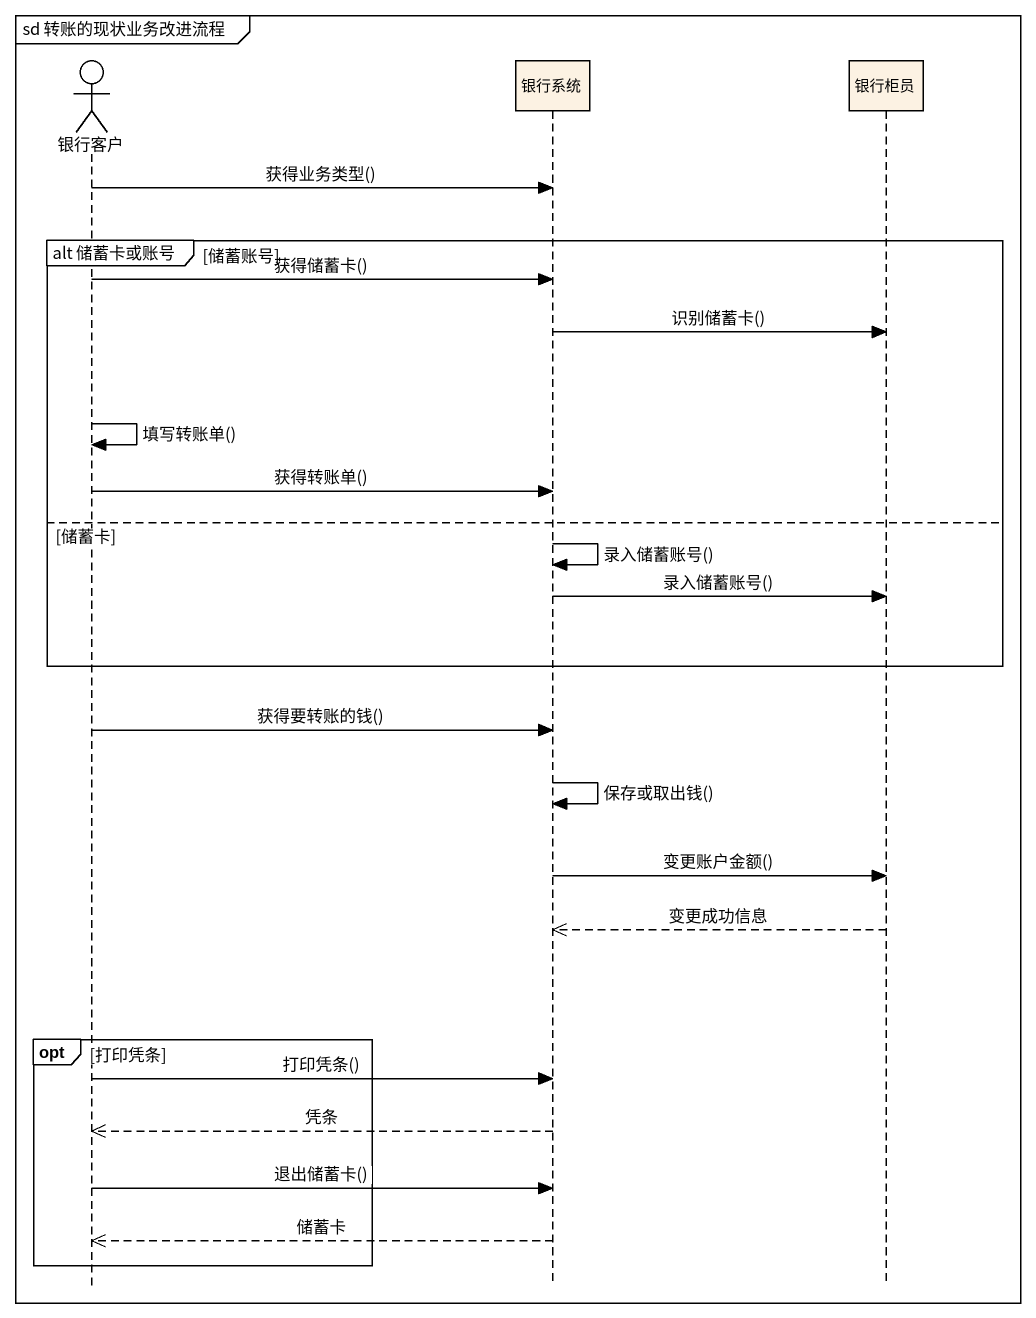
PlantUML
@startuml
mainframe sd 转账的现状业务改进流程
hide footbox
actor 银行客户
participant 银行系统
participant 银行柜员

银行客户 -> 银行系统 : 获得业务类型()
group alt 储蓄卡或账号 [储蓄账号]
  银行客户 -> 银行系统 : 获得储蓄卡()
  银行系统 -> 银行柜员 : 识别储蓄卡()
  银行客户 -> 银行客户 : 填写转账单()
  银行客户 -> 银行系统 : 获得转账单()
else 储蓄卡
  银行系统 -> 银行系统 : 录入储蓄账号()
  银行系统 -> 银行柜员 : 录入储蓄账号()
end
银行客户 -> 银行系统 : 获得要转账的钱()
银行系统 -> 银行系统 : 保存或取出钱()
银行系统 -> 银行柜员 : 变更账户金额()
银行柜员 -->> 银行系统 : 变更成功信息
opt 打印凭条
  银行客户 -> 银行系统 : 打印凭条()
  银行系统 -->> 银行客户 : 凭条
  银行客户 -> 银行系统 : 退出储蓄卡()
  银行系统 -->> 银行客户 : 储蓄卡
end
@enduml
